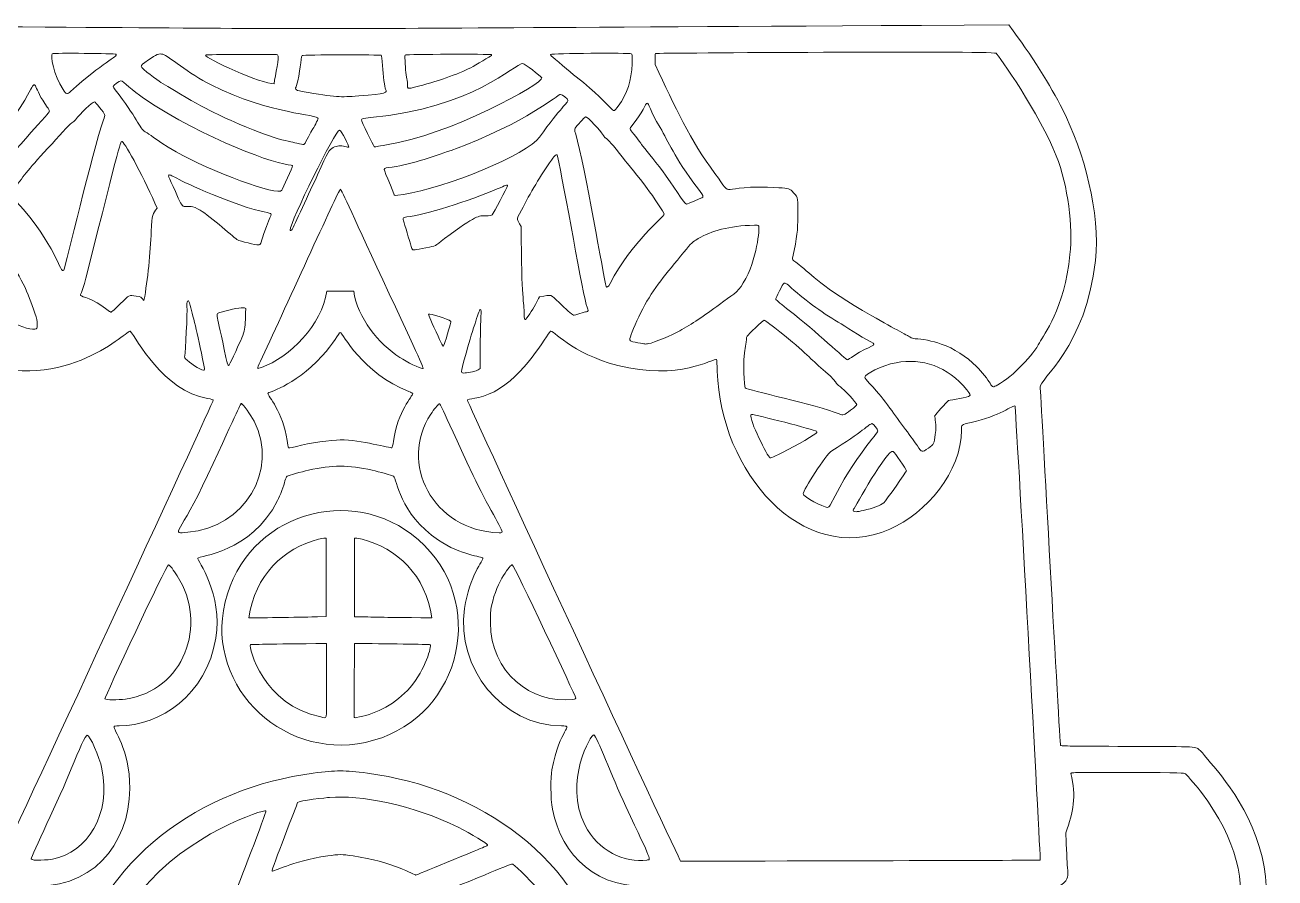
# Model space of a CAD drawing. Header units: inches. Extents: x -62.1 to -44.3, y 58.5 to 60.4.
# Drawn here: x -47.842 to -46.55, y 59.521 to 60.402 of the extents above; entities that cross this region are included whole.
import ezdxf

# ---------------------------------------------------------------- set-up
doc = ezdxf.new("R2010")
doc.units = ezdxf.units.IN
doc.header["$MEASUREMENT"] = 0
doc.layers.add('Gingerbread House 04', color=7, linetype='Continuous')

# ---------------------------------------------------------------- blocks, each defined once
blk = doc.blocks.new('block 11')
at = {"layer": 'Gingerbread House 04', "lineweight": 0}
for points, knots in [([(-47.4425, 59.8759), (-47.5132, 59.9293), (-47.621, 59.892), (-47.637, 59.7972), (-47.6519, 59.7086), (-47.5623, 59.6334), (-47.4734, 59.6656), (-47.3851, 59.6975), (-47.3645, 59.8171), (-47.4425, 59.8759)], [0, 0, 0, 0, 1, 1, 1, 2, 2, 2, 3, 3, 3, 3]), ([(-47.5386, 59.8707), (-47.5332, 59.872), (-47.5321, 59.8718), (-47.5307, 59.8718), (-47.5307, 59.8718), (-47.5307, 59.7909), (-47.5307, 59.7909), (-47.5307, 59.7909), (-47.5398, 59.7906), (-47.5398, 59.7906), (-47.5512, 59.7901), (-47.5994, 59.7896), (-47.6108, 59.7894), (-47.6044, 59.8333), (-47.575, 59.862), (-47.5386, 59.8707)], [0, 0, 0, 0, 1, 1, 1, 2, 2, 2, 3, 3, 3, 4, 4, 4, 5, 5, 5, 5]), ([(-47.5016, 59.7907), (-47.5016, 59.7907), (-47.5016, 59.8718), (-47.5016, 59.8718), (-47.5002, 59.8718), (-47.4991, 59.872), (-47.4937, 59.8707), (-47.4573, 59.862), (-47.4279, 59.8332), (-47.4216, 59.7896), (-47.4871, 59.79), (-47.4688, 59.7902), (-47.5016, 59.7907)], [0, 0, 0, 0, 1, 1, 1, 2, 2, 2, 3, 3, 3, 4, 4, 4, 4]), ([(-47.5364, 59.6871), (-47.5961, 59.6991), (-47.6114, 59.7595), (-47.6091, 59.7617), (-47.6088, 59.7621), (-47.5911, 59.7623), (-47.5306, 59.763), (-47.5306, 59.763), (-47.5306, 59.7114), (-47.5306, 59.7114), (-47.5305, 59.6828), (-47.5297, 59.6857), (-47.5364, 59.6871)], [0, 0, 0, 0, 1, 1, 1, 2, 2, 2, 3, 3, 3, 4, 4, 4, 4]), ([(-47.4441, 59.7175), (-47.4584, 59.7009), (-47.4792, 59.6903), (-47.4963, 59.6871), (-47.5015, 59.6861), (-47.5015, 59.6861), (-47.5018, 59.6867), (-47.5022, 59.6873), (-47.5017, 59.7227), (-47.5016, 59.763), (-47.4716, 59.7627), (-47.4237, 59.7622), (-47.4232, 59.7617), (-47.4218, 59.7604), (-47.4278, 59.7364), (-47.4441, 59.7175)], [0, 0, 0, 0, 1, 1, 1, 2, 2, 2, 3, 3, 3, 4, 4, 4, 5, 5, 5, 5])]:
    blk.add_open_spline(points, degree=3, knots=knots, dxfattribs=at)
blk = doc.blocks.new('block 13')
at = {"layer": 'Gingerbread House 04', "lineweight": 0}
for points, knots in [([(-46.5945, 59.422), (-46.568, 59.4424), (-46.5498, 59.4867), (-46.5631, 59.5424), (-46.5771, 59.6009), (-46.6175, 59.6396), (-46.6227, 59.6473), (-46.6237, 59.6488), (-46.6257, 59.651), (-46.6272, 59.6523), (-46.6325, 59.6567), (-46.6259, 59.6563), (-46.7024, 59.6566), (-46.7587, 59.6568), (-46.7712, 59.657), (-46.7715, 59.6576), (-46.7723, 59.6589), (-46.7922, 60.0256), (-46.7926, 60.028), (-46.7938, 60.0358), (-46.7451, 60.0697), (-46.7355, 60.1588), (-46.7302, 60.2082), (-46.7472, 60.2711), (-46.7696, 60.3153), (-46.7818, 60.3393), (-46.8011, 60.371), (-46.825, 60.4024), (-47.8356, 60.3972), (-47.2787, 60.3976), (-48.2073, 60.4024), (-48.2954, 60.2867), (-48.3383, 60.1483), (-48.2454, 60.0373), (-48.2399, 60.0307), (-48.2395, 60.0301), (-48.2398, 60.0281), (-48.24, 60.0269), (-48.2602, 59.6595), (-48.2605, 59.6585), (-48.2613, 59.6547), (-48.3919, 59.6579), (-48.3991, 59.6558), (-48.406, 59.6537), (-48.4101, 59.6461), (-48.4156, 59.6401), (-48.422, 59.6331), (-48.4308, 59.6219), (-48.4368, 59.613), (-48.4946, 59.5275), (-48.4767, 59.452), (-48.4376, 59.4218), (-48.4323, 59.4177), (-48.4325, 59.436), (-48.4566, 59.1991), (-48.4581, 59.1843), (-48.4576, 59.1806), (-48.4535, 59.1765), (-48.4491, 59.1721), (-48.452, 59.1723), (-48.3949, 59.1727), (-48.3671, 59.1729), (-48.344, 59.1729), (-48.3436, 59.1726), (-48.3409, 59.1708), (-48.3427, 58.6934), (-48.3382, 58.6876), (-48.3379, 58.6872), (-48.3354, 58.6864), (-48.3326, 58.6859), (-48.3175, 58.6832), (-48.3199, 58.6833), (-48.2733, 58.6833), (-48.1531, 58.6834), (-47.8654, 58.6863), (-47.8644, 58.6853), (-47.8637, 58.6845), (-47.861, 58.6148), (-47.8608, 58.6068), (-47.8602, 58.5866), (-47.8599, 58.5833), (-47.8588, 58.5803), (-47.8573, 58.5762), (-47.8537, 58.573), (-47.8497, 58.5722), (-47.8476, 58.5718), (-47.1863, 58.572), (-47.1821, 58.572), (-47.1705, 58.578), (-47.1729, 58.5791), (-47.1707, 58.6292), (-47.1701, 58.6428), (-47.1686, 58.6846), (-47.1679, 58.6853), (-47.1669, 58.6863), (-46.8766, 58.6834), (-46.759, 58.6833), (-46.7124, 58.6833), (-46.7147, 58.6832), (-46.6998, 58.6859), (-46.6895, 58.6878), (-46.6931, 58.6677), (-46.6914, 58.883), (-46.6898, 59.0747), (-46.6903, 59.1716), (-46.6887, 59.1726), (-46.6883, 59.1729), (-46.6653, 59.1729), (-46.6374, 59.1727), (-46.5803, 59.1723), (-46.5832, 59.1721), (-46.5788, 59.1765), (-46.5711, 59.1842), (-46.5757, 59.1882), (-46.5857, 59.2972), (-46.5978, 59.4283), (-46.6009, 59.4171), (-46.5945, 59.422)], [0, 0, 0, 0, 1, 1, 1, 2, 2, 2, 3, 3, 3, 4, 4, 4, 5, 5, 5, 6, 6, 6, 7, 7, 7, 8, 8, 8, 9, 9, 9, 10, 10, 10, 11, 11, 11, 12, 12, 12, 13, 13, 13, 14, 14, 14, 15, 15, 15, 16, 16, 16, 17, 17, 17, 18, 18, 18, 19, 19, 19, 20, 20, 20, 21, 21, 21, 22, 22, 22, 23, 23, 23, 24, 24, 24, 25, 25, 25, 26, 26, 26, 27, 27, 27, 28, 28, 28, 29, 29, 29, 30, 30, 30, 31, 31, 31, 32, 32, 32, 33, 33, 33, 34, 34, 34, 35, 35, 35, 36, 36, 36, 37, 37, 37, 38, 38, 38, 39, 39, 39, 39]), ([(-47.8141, 60.3727), (-47.8128, 60.3736), (-47.7489, 60.373), (-47.748, 60.3721), (-47.7458, 60.3699), (-47.7615, 60.364), (-47.795, 60.3337), (-47.7988, 60.3303), (-47.7994, 60.3305), (-47.8029, 60.3357), (-47.8125, 60.3503), (-47.8161, 60.3714), (-47.8141, 60.3727)], [0, 0, 0, 0, 1, 1, 1, 2, 2, 2, 3, 3, 3, 4, 4, 4, 4]), ([(-47.7146, 60.3663), (-47.7062, 60.3721), (-47.7034, 60.3732), (-47.6996, 60.3721), (-47.6944, 60.3707), (-47.6732, 60.3522), (-47.6496, 60.3404), (-47.5879, 60.3097), (-47.5391, 60.3102), (-47.5391, 60.3056), (-47.5391, 60.3048), (-47.5438, 60.296), (-47.5452, 60.2941), (-47.5458, 60.2933), (-47.5525, 60.2804), (-47.5532, 60.2794), (-47.5539, 60.2786), (-47.5555, 60.2786), (-47.5584, 60.2796), (-47.565, 60.2817), (-47.5794, 60.2819), (-47.6207, 60.2999), (-47.6458, 60.3108), (-47.6617, 60.3183), (-47.7017, 60.3431), (-47.7044, 60.3448), (-47.7221, 60.3571), (-47.7221, 60.3598), (-47.7221, 60.3609), (-47.7208, 60.3621), (-47.7146, 60.3663)], [0, 0, 0, 0, 1, 1, 1, 2, 2, 2, 3, 3, 3, 4, 4, 4, 5, 5, 5, 6, 6, 6, 7, 7, 7, 8, 8, 8, 9, 9, 9, 10, 10, 10, 10]), ([(-47.581, 60.3716), (-47.5784, 60.3699), (-47.5838, 60.3506), (-47.5846, 60.3416), (-47.5963, 60.341), (-47.6567, 60.368), (-47.6557, 60.3713), (-47.6555, 60.372), (-47.5822, 60.3723), (-47.581, 60.3716)], [0, 0, 0, 0, 1, 1, 1, 2, 2, 2, 3, 3, 3, 3]), ([(-47.5615, 60.34), (-47.5576, 60.352), (-47.5572, 60.3689), (-47.5557, 60.3708), (-47.5548, 60.3719), (-47.4745, 60.3715), (-47.4739, 60.3711), (-47.4735, 60.3709), (-47.473, 60.3667), (-47.4726, 60.3606), (-47.4719, 60.3498), (-47.4703, 60.3378), (-47.4693, 60.3359), (-47.4674, 60.3324), (-47.4678, 60.3314), (-47.4972, 60.3291), (-47.5167, 60.3276), (-47.5198, 60.3274), (-47.5557, 60.3338), (-47.5641, 60.3353), (-47.5629, 60.3359), (-47.5615, 60.34)], [0, 0, 0, 0, 1, 1, 1, 2, 2, 2, 3, 3, 3, 4, 4, 4, 5, 5, 5, 6, 6, 6, 7, 7, 7, 7]), ([(-47.4486, 60.3715), (-47.4474, 60.3721), (-47.3612, 60.3724), (-47.3602, 60.3718), (-47.3599, 60.3716), (-47.3598, 60.3713), (-47.3599, 60.371), (-47.3604, 60.3702), (-47.3764, 60.3607), (-47.3813, 60.3582), (-47.3946, 60.3515), (-47.4167, 60.3438), (-47.4395, 60.338), (-47.4503, 60.3352), (-47.4453, 60.3383), (-47.4471, 60.3453), (-47.448, 60.3486), (-47.4488, 60.3567), (-47.4493, 60.3655), (-47.4496, 60.3704), (-47.4495, 60.371), (-47.4486, 60.3715)], [0, 0, 0, 0, 1, 1, 1, 2, 2, 2, 3, 3, 3, 4, 4, 4, 5, 5, 5, 6, 6, 6, 7, 7, 7, 7]), ([(-47.2988, 60.372), (-47.2971, 60.3731), (-47.2173, 60.3737), (-47.2154, 60.3726), (-47.2142, 60.372), (-47.2141, 60.3718), (-47.2145, 60.3624), (-47.2151, 60.3446), (-47.2193, 60.3318), (-47.229, 60.3184), (-47.2364, 60.3082), (-47.2293, 60.3149), (-47.2724, 60.3489), (-47.2779, 60.3532), (-47.2958, 60.3687), (-47.2979, 60.3703), (-47.2991, 60.3713), (-47.2993, 60.3717), (-47.2988, 60.372)], [0, 0, 0, 0, 1, 1, 1, 2, 2, 2, 3, 3, 3, 4, 4, 4, 5, 5, 5, 6, 6, 6, 6]), ([(-47.1902, 60.373), (-47.1897, 60.3733), (-46.8448, 60.3758), (-46.8381, 60.3732), (-46.8363, 60.3725), (-46.7929, 60.3097), (-46.776, 60.2673), (-46.7634, 60.2357), (-46.7589, 60.1938), (-46.7618, 60.165), (-46.7676, 60.1079), (-46.7889, 60.0825), (-46.7933, 60.0739), (-46.7991, 60.0624), (-46.8207, 60.0387), (-46.8365, 60.0303), (-46.8386, 60.0292), (-46.8406, 60.0283), (-46.841, 60.0283), (-46.842, 60.0283), (-46.8433, 60.0297), (-46.8444, 60.032), (-46.846, 60.0351), (-46.8534, 60.0442), (-46.8585, 60.0493), (-46.8692, 60.06), (-46.8816, 60.068), (-46.8949, 60.0726), (-46.9037, 60.0757), (-46.9153, 60.0781), (-46.9218, 60.0781), (-46.9237, 60.0781), (-46.9252, 60.0786), (-46.9275, 60.08), (-46.9324, 60.0829), (-46.9491, 60.0913), (-46.9764, 60.1074), (-47.0248, 60.1362), (-47.0293, 60.1453), (-47.0451, 60.1571), (-47.0485, 60.1595), (-47.0489, 60.1601), (-47.0486, 60.1613), (-47.0437, 60.1848), (-47.0432, 60.1892), (-47.0433, 60.2051), (-47.0433, 60.2228), (-47.0423, 60.2234), (-47.0475, 60.229), (-47.0516, 60.2334), (-47.0523, 60.2336), (-47.0628, 60.2342), (-47.1304, 60.2383), (-47.1074, 60.2203), (-47.1288, 60.2488), (-47.1547, 60.2834), (-47.1697, 60.3171), (-47.1908, 60.3616), (-47.1908, 60.3675), (-47.1909, 60.3725), (-47.1902, 60.373)], [0, 0, 0, 0, 1, 1, 1, 2, 2, 2, 3, 3, 3, 4, 4, 4, 5, 5, 5, 6, 6, 6, 7, 7, 7, 8, 8, 8, 9, 9, 9, 10, 10, 10, 11, 11, 11, 12, 12, 12, 13, 13, 13, 14, 14, 14, 15, 15, 15, 16, 16, 16, 17, 17, 17, 18, 18, 18, 19, 19, 19, 20, 20, 20, 20]), ([(-47.308, 60.3479), (-47.3047, 60.3424), (-47.4048, 60.2878), (-47.4684, 60.2785), (-47.4786, 60.277), (-47.48, 60.2758), (-47.4812, 60.2767), (-47.4818, 60.2772), (-47.4944, 60.3034), (-47.4944, 60.3042), (-47.4944, 60.3055), (-47.4924, 60.306), (-47.4851, 60.3067), (-47.3793, 60.3162), (-47.3356, 60.3626), (-47.3274, 60.3626), (-47.3261, 60.3626), (-47.3091, 60.3497), (-47.308, 60.3479)], [0, 0, 0, 0, 1, 1, 1, 2, 2, 2, 3, 3, 3, 4, 4, 4, 5, 5, 5, 6, 6, 6, 6]), ([(-47.8193, 60.3176), (-47.818, 60.3158), (-47.8169, 60.3139), (-47.8169, 60.3134), (-47.8169, 60.3129), (-47.8189, 60.3103), (-47.8214, 60.3075), (-47.8647, 60.2598), (-47.8638, 60.2572), (-47.8766, 60.242), (-47.8779, 60.2404), (-47.8794, 60.2391), (-47.88, 60.2391), (-47.8818, 60.2392), (-47.896, 60.2471), (-47.8962, 60.2481), (-47.8967, 60.251), (-47.8776, 60.2668), (-47.8555, 60.3042), (-47.8492, 60.3147), (-47.8459, 60.3179), (-47.8362, 60.3359), (-47.83, 60.3473), (-47.8337, 60.3373), (-47.8193, 60.3176)], [0, 0, 0, 0, 1, 1, 1, 2, 2, 2, 3, 3, 3, 4, 4, 4, 5, 5, 5, 6, 6, 6, 7, 7, 7, 8, 8, 8, 8]), ([(-47.7198, 60.3269), (-47.6557, 60.2836), (-47.5805, 60.2575), (-47.5669, 60.2575), (-47.5663, 60.2575), (-47.5657, 60.2572), (-47.5656, 60.2568), (-47.5652, 60.2558), (-47.5762, 60.2331), (-47.5767, 60.2317), (-47.5792, 60.2245), (-47.6518, 60.2515), (-47.6858, 60.2712), (-47.7111, 60.2859), (-47.7122, 60.2892), (-47.7179, 60.2921), (-47.7239, 60.2952), (-47.7265, 60.3072), (-47.7489, 60.3352), (-47.75, 60.3366), (-47.7509, 60.3382), (-47.7509, 60.3387), (-47.7509, 60.3399), (-47.7446, 60.3447), (-47.743, 60.3447), (-47.7411, 60.3447), (-47.7305, 60.3342), (-47.7198, 60.3269)], [0, 0, 0, 0, 1, 1, 1, 2, 2, 2, 3, 3, 3, 4, 4, 4, 5, 5, 5, 6, 6, 6, 7, 7, 7, 8, 8, 8, 9, 9, 9, 9]), ([(-47.451, 60.2273), (-47.461, 60.2259), (-47.4602, 60.2258), (-47.461, 60.2279), (-47.4706, 60.2547), (-47.4743, 60.254), (-47.4665, 60.255), (-47.4458, 60.2575), (-47.4211, 60.2656), (-47.4016, 60.2728), (-47.3211, 60.3024), (-47.2917, 60.3307), (-47.2884, 60.3307), (-47.2867, 60.3307), (-47.2808, 60.3258), (-47.2808, 60.3245), (-47.2808, 60.3216), (-47.2881, 60.3179), (-47.3101, 60.2865), (-47.3226, 60.2687), (-47.4073, 60.2337), (-47.451, 60.2273)], [0, 0, 0, 0, 1, 1, 1, 2, 2, 2, 3, 3, 3, 4, 4, 4, 5, 5, 5, 6, 6, 6, 7, 7, 7, 7]), ([(-47.1856, 60.2964), (-47.1761, 60.2808), (-47.1726, 60.2676), (-47.1459, 60.2327), (-47.1432, 60.2291), (-47.1411, 60.2258), (-47.1412, 60.2253), (-47.1414, 60.2241), (-47.1415, 60.2241), (-47.1503, 60.2203), (-47.1543, 60.2186), (-47.1578, 60.2173), (-47.1582, 60.2173), (-47.1604, 60.2173), (-47.1727, 60.2378), (-47.1832, 60.2516), (-47.192, 60.2633), (-47.202, 60.2748), (-47.2047, 60.279), (-47.2055, 60.2803), (-47.2082, 60.2839), (-47.2108, 60.2871), (-47.2168, 60.2946), (-47.2171, 60.2951), (-47.2157, 60.2969), (-47.1901, 60.3288), (-47.2067, 60.3313), (-47.1856, 60.2964)], [0, 0, 0, 0, 1, 1, 1, 2, 2, 2, 3, 3, 3, 4, 4, 4, 5, 5, 5, 6, 6, 6, 7, 7, 7, 8, 8, 8, 9, 9, 9, 9]), ([(-47.8511, 60.2197), (-47.855, 60.2238), (-47.8571, 60.2265), (-47.8571, 60.2273), (-47.8571, 60.228), (-47.8561, 60.2298), (-47.8549, 60.2314), (-47.8434, 60.2461), (-47.841, 60.2508), (-47.8186, 60.2749), (-47.8067, 60.2877), (-47.7971, 60.299), (-47.7939, 60.3011), (-47.7925, 60.3019), (-47.7908, 60.3034), (-47.79, 60.3044), (-47.7854, 60.3105), (-47.7723, 60.3229), (-47.7705, 60.3229), (-47.7698, 60.3229), (-47.7679, 60.3208), (-47.765, 60.3172), (-47.7589, 60.3092), (-47.7591, 60.31), (-47.761, 60.3044), (-47.7728, 60.271), (-47.7999, 60.1526), (-47.8021, 60.1491), (-47.8056, 60.1434), (-47.8101, 60.1759), (-47.8511, 60.2197)], [0, 0, 0, 0, 1, 1, 1, 2, 2, 2, 3, 3, 3, 4, 4, 4, 5, 5, 5, 6, 6, 6, 7, 7, 7, 8, 8, 8, 9, 9, 9, 10, 10, 10, 10]), ([(-47.2728, 60.2895), (-47.2741, 60.2939), (-47.2741, 60.2946), (-47.2734, 60.2957), (-47.2718, 60.2981), (-47.2639, 60.3067), (-47.2628, 60.3073), (-47.2607, 60.3085), (-47.2463, 60.2917), (-47.245, 60.2895), (-47.2398, 60.2804), (-47.2469, 60.295), (-47.2235, 60.2644), (-47.2196, 60.2594), (-47.2076, 60.2454), (-47.1989, 60.2335), (-47.1928, 60.2252), (-47.1813, 60.2077), (-47.1813, 60.2068), (-47.1813, 60.2041), (-47.215, 60.1783), (-47.2373, 60.1351), (-47.2392, 60.1314), (-47.2408, 60.1303), (-47.2413, 60.1321), (-47.2439, 60.1409), (-47.2631, 60.2562), (-47.2728, 60.2895)], [0, 0, 0, 0, 1, 1, 1, 2, 2, 2, 3, 3, 3, 4, 4, 4, 5, 5, 5, 6, 6, 6, 7, 7, 7, 8, 8, 8, 9, 9, 9, 9]), ([(-47.5681, 60.1903), (-47.5681, 60.1986), (-47.5213, 60.2938), (-47.517, 60.2938), (-47.5149, 60.2938), (-47.5071, 60.2764), (-47.5074, 60.2762), (-47.5076, 60.276), (-47.5094, 60.2763), (-47.5114, 60.2768), (-47.5159, 60.278), (-47.5197, 60.2777), (-47.5235, 60.2756), (-47.5281, 60.2731), (-47.5285, 60.2724), (-47.5398, 60.2474), (-47.5472, 60.2312), (-47.5652, 60.1923), (-47.566, 60.1911), (-47.5667, 60.1899), (-47.5681, 60.1894), (-47.5681, 60.1903)], [0, 0, 0, 0, 1, 1, 1, 2, 2, 2, 3, 3, 3, 4, 4, 4, 5, 5, 5, 6, 6, 6, 7, 7, 7, 7]), ([(-47.7792, 60.1407), (-47.7424, 60.2872), (-47.7436, 60.2827), (-47.7415, 60.2816), (-47.7385, 60.2799), (-47.7174, 60.2414), (-47.7055, 60.2129), (-47.7105, 60.2066), (-47.7107, 60.2075), (-47.7116, 60.189), (-47.7127, 60.1675), (-47.7152, 60.1389), (-47.7192, 60.1175), (-47.7225, 60.1214), (-47.7222, 60.1215), (-47.7271, 60.1222), (-47.735, 60.1233), (-47.7339, 60.1238), (-47.7437, 60.1141), (-47.7485, 60.1094), (-47.7529, 60.1055), (-47.7533, 60.1055), (-47.7538, 60.1055), (-47.7557, 60.1067), (-47.7575, 60.1082), (-47.7713, 60.1196), (-47.7838, 60.1213), (-47.7848, 60.1229), (-47.7855, 60.1241), (-47.7834, 60.1237), (-47.7792, 60.1407)], [0, 0, 0, 0, 1, 1, 1, 2, 2, 2, 3, 3, 3, 4, 4, 4, 5, 5, 5, 6, 6, 6, 7, 7, 7, 8, 8, 8, 9, 9, 9, 10, 10, 10, 10]), ([(-47.329, 60.2108), (-47.3199, 60.2287), (-47.3088, 60.2471), (-47.298, 60.2627), (-47.294, 60.2683), (-47.2923, 60.2694), (-47.2917, 60.2669), (-47.285, 60.2379), (-47.2648, 60.1193), (-47.261, 60.1107), (-47.2595, 60.1075), (-47.2598, 60.106), (-47.2616, 60.106), (-47.263, 60.106), (-47.2738, 60.102), (-47.2752, 60.1025), (-47.277, 60.1032), (-47.283, 60.1084), (-47.29, 60.1155), (-47.2989, 60.1244), (-47.297, 60.1235), (-47.3102, 60.1214), (-47.3127, 60.1166), (-47.3159, 60.1105), (-47.3203, 60.1038), (-47.3224, 60.1006), (-47.3244, 60.0979), (-47.3248, 60.0978), (-47.3256, 60.0975), (-47.3261, 60.0995), (-47.3261, 60.1031), (-47.3261, 60.1177), (-47.3289, 60.1148), (-47.3292, 60.1941), (-47.334, 60.2028), (-47.3348, 60.1995), (-47.329, 60.2108)], [0, 0, 0, 0, 1, 1, 1, 2, 2, 2, 3, 3, 3, 4, 4, 4, 5, 5, 5, 6, 6, 6, 7, 7, 7, 8, 8, 8, 9, 9, 9, 10, 10, 10, 11, 11, 11, 12, 12, 12, 12]), ([(-47.6611, 60.2109), (-47.6771, 60.2206), (-47.6768, 60.2071), (-47.6838, 60.2235), (-47.6923, 60.2432), (-47.6954, 60.2474), (-47.693, 60.2474), (-47.69, 60.2474), (-47.6809, 60.2396), (-47.6316, 60.2205), (-47.6014, 60.2089), (-47.5902, 60.2088), (-47.5885, 60.2075), (-47.5865, 60.2061), (-47.5884, 60.207), (-47.5985, 60.177), (-47.5991, 60.1753), (-47.5994, 60.175), (-47.6011, 60.175), (-47.6029, 60.1749), (-47.6202, 60.1791), (-47.6225, 60.1802), (-47.6244, 60.1811), (-47.6503, 60.2044), (-47.6611, 60.2109)], [0, 0, 0, 0, 1, 1, 1, 2, 2, 2, 3, 3, 3, 4, 4, 4, 5, 5, 5, 6, 6, 6, 7, 7, 7, 8, 8, 8, 8]), ([(-47.4545, 60.0586), (-47.4765, 60.0729), (-47.4984, 60.0995), (-47.5023, 60.1273), (-47.5023, 60.1273), (-47.5301, 60.1273), (-47.5301, 60.1273), (-47.5349, 60.0925), (-47.5686, 60.0586), (-47.5977, 60.0484), (-47.6021, 60.0469), (-47.6033, 60.0456), (-47.5988, 60.055), (-47.5774, 60.1002), (-47.5176, 60.2326), (-47.5162, 60.2326), (-47.515, 60.2326), (-47.5028, 60.2045), (-47.4656, 60.1245), (-47.4296, 60.047), (-47.4297, 60.0473), (-47.4311, 60.0473), (-47.4336, 60.0473), (-47.4473, 60.0539), (-47.4545, 60.0586)], [0, 0, 0, 0, 1, 1, 1, 2, 2, 2, 3, 3, 3, 4, 4, 4, 5, 5, 5, 6, 6, 6, 7, 7, 7, 8, 8, 8, 8]), ([(-47.4083, 60.1815), (-47.419, 60.1734), (-47.4168, 60.1743), (-47.4276, 60.1721), (-47.4394, 60.1697), (-47.4409, 60.1695), (-47.4417, 60.1704), (-47.4426, 60.1715), (-47.4464, 60.1856), (-47.4494, 60.1951), (-47.4521, 60.2032), (-47.452, 60.2035), (-47.4474, 60.2039), (-47.4304, 60.2057), (-47.3825, 60.2205), (-47.3541, 60.2329), (-47.3451, 60.2368), (-47.3434, 60.2376), (-47.3434, 60.236), (-47.3434, 60.2347), (-47.3578, 60.2075), (-47.3592, 60.2063), (-47.3601, 60.2054), (-47.3612, 60.2052), (-47.3663, 60.2052), (-47.3729, 60.2052), (-47.3753, 60.2063), (-47.4083, 60.1815)], [0, 0, 0, 0, 1, 1, 1, 2, 2, 2, 3, 3, 3, 4, 4, 4, 5, 5, 5, 6, 6, 6, 7, 7, 7, 8, 8, 8, 9, 9, 9, 9]), ([(-47.9449, 60.1648), (-47.9494, 60.174), (-47.951, 60.1793), (-47.9544, 60.196), (-47.9552, 60.1998), (-47.9564, 60.2196), (-47.9559, 60.2208), (-47.9548, 60.2237), (-47.9172, 60.2196), (-47.8937, 60.2041), (-47.8873, 60.1999), (-47.8884, 60.2012), (-47.8663, 60.1704), (-47.8456, 60.1418), (-47.839, 60.1257), (-47.832, 60.1046), (-47.83, 60.0987), (-47.8295, 60.0966), (-47.8295, 60.0932), (-47.8295, 60.0898), (-47.8297, 60.089), (-47.8306, 60.0884), (-47.837, 60.0837), (-47.877, 60.1054), (-47.8797, 60.1073), (-47.8838, 60.1102), (-47.8913, 60.1138), (-47.9153, 60.1337), (-47.9403, 60.1544), (-47.9385, 60.1516), (-47.9449, 60.1648)], [0, 0, 0, 0, 1, 1, 1, 2, 2, 2, 3, 3, 3, 4, 4, 4, 5, 5, 5, 6, 6, 6, 7, 7, 7, 8, 8, 8, 9, 9, 9, 10, 10, 10, 10]), ([(-47.2167, 60.0783), (-47.216, 60.0817), (-47.211, 60.0938), (-47.2055, 60.105), (-47.1946, 60.1273), (-47.182, 60.1418), (-47.1645, 60.1633), (-47.1545, 60.1757), (-47.1526, 60.1776), (-47.1486, 60.1801), (-47.1359, 60.1881), (-47.118, 60.1942), (-47.0932, 60.1952), (-47.0845, 60.1956), (-47.0842, 60.1956), (-47.0836, 60.1945), (-47.0826, 60.1926), (-47.0851, 60.16), (-47.0995, 60.1357), (-47.1058, 60.1252), (-47.1115, 60.1229), (-47.124, 60.1136), (-47.1403, 60.1016), (-47.1528, 60.0932), (-47.1653, 60.0861), (-47.1725, 60.082), (-47.1925, 60.0738), (-47.1972, 60.073), (-47.2013, 60.0724), (-47.2002, 60.0723), (-47.2085, 60.0738), (-47.2123, 60.0745), (-47.2157, 60.0754), (-47.2162, 60.0758), (-47.2168, 60.0763), (-47.217, 60.077), (-47.2167, 60.0783)], [0, 0, 0, 0, 1, 1, 1, 2, 2, 2, 3, 3, 3, 4, 4, 4, 5, 5, 5, 6, 6, 6, 7, 7, 7, 8, 8, 8, 9, 9, 9, 10, 10, 10, 11, 11, 11, 12, 12, 12, 12]), ([(-47.0621, 60.1276), (-47.0574, 60.1369), (-47.0571, 60.1371), (-47.0529, 60.1333), (-47.0373, 60.1191), (-47.019, 60.1056), (-47.0015, 60.0953), (-46.9934, 60.0906), (-46.9794, 60.0806), (-46.9676, 60.0749), (-46.959, 60.0707), (-46.9688, 60.0716), (-46.9852, 60.0604), (-46.9885, 60.0581), (-46.9915, 60.0563), (-46.9918, 60.0563), (-46.9936, 60.0563), (-47.0237, 60.0853), (-47.052, 60.1073), (-47.0594, 60.1131), (-47.0657, 60.1182), (-47.0659, 60.1187), (-47.0661, 60.1193), (-47.0646, 60.1227), (-47.0621, 60.1276)], [0, 0, 0, 0, 1, 1, 1, 2, 2, 2, 3, 3, 3, 4, 4, 4, 5, 5, 5, 6, 6, 6, 7, 7, 7, 8, 8, 8, 8]), ([(-47.6747, 60.1112), (-47.6754, 60.1164), (-47.6733, 60.1196), (-47.6722, 60.1151), (-47.6685, 60.1015), (-47.6644, 60.0866), (-47.6573, 60.0508), (-47.6567, 60.0481), (-47.6565, 60.0459), (-47.6568, 60.0457), (-47.6581, 60.0444), (-47.669, 60.0507), (-47.6746, 60.0559), (-47.6772, 60.0583), (-47.6773, 60.0585), (-47.677, 60.0608), (-47.6766, 60.0632), (-47.674, 60.1068), (-47.6747, 60.1112)], [0, 0, 0, 0, 1, 1, 1, 2, 2, 2, 3, 3, 3, 4, 4, 4, 5, 5, 5, 6, 6, 6, 6]), ([(-47.6395, 60.1054), (-47.6289, 60.1087), (-47.6176, 60.1108), (-47.6154, 60.1099), (-47.6154, 60.1099), (-47.6139, 60.1094), (-47.6139, 60.1094), (-47.6149, 60.0838), (-47.6133, 60.0889), (-47.6267, 60.0599), (-47.6291, 60.0547), (-47.6314, 60.0504), (-47.6317, 60.0503), (-47.6324, 60.05), (-47.6332, 60.0525), (-47.6344, 60.0585), (-47.644, 60.1075), (-47.6469, 60.1031), (-47.6395, 60.1054)], [0, 0, 0, 0, 1, 1, 1, 2, 2, 2, 3, 3, 3, 4, 4, 4, 5, 5, 5, 6, 6, 6, 6]), ([(-47.4248, 60.1036), (-47.424, 60.1045), (-47.404, 60.098), (-47.4022, 60.0963), (-47.4012, 60.0953), (-47.4027, 60.0927), (-47.4069, 60.0781), (-47.408, 60.0742), (-47.4091, 60.0709), (-47.4094, 60.0706), (-47.4101, 60.0699), (-47.4111, 60.0717), (-47.4172, 60.0851), (-47.4238, 60.0994), (-47.4254, 60.1031), (-47.4248, 60.1036)], [0, 0, 0, 0, 1, 1, 1, 2, 2, 2, 3, 3, 3, 4, 4, 4, 5, 5, 5, 5]), ([(-47.3871, 60.0596), (-47.3803, 60.0841), (-47.3728, 60.1077), (-47.3716, 60.1081), (-47.3704, 60.1085), (-47.3702, 60.1062), (-47.3708, 60.1011), (-47.3715, 60.095), (-47.3716, 60.0554), (-47.3716, 60.0472), (-47.3727, 60.0463), (-47.3735, 60.0453), (-47.3794, 60.044), (-47.3822, 60.0434), (-47.3857, 60.0428), (-47.3872, 60.0427), (-47.392, 60.0422), (-47.392, 60.0418), (-47.3871, 60.0596)], [0, 0, 0, 0, 1, 1, 1, 2, 2, 2, 3, 3, 3, 4, 4, 4, 5, 5, 5, 6, 6, 6, 6]), ([(-47.0972, 60.0704), (-47.096, 60.0769), (-47.0966, 60.079), (-47.0956, 60.0807), (-47.0948, 60.0823), (-47.079, 60.097), (-47.0781, 60.0971), (-47.0774, 60.0971), (-47.0748, 60.0953), (-47.067, 60.0893), (-47.0381, 60.0671), (-47.0289, 60.0561), (-47.0217, 60.0502), (-46.999, 60.0312), (-47.0055, 60.0322), (-46.9992, 60.0283), (-46.9958, 60.0261), (-46.9824, 60.0117), (-46.9823, 60.0101), (-46.9823, 60.0093), (-46.9841, 60.0075), (-46.9886, 60.0041), (-46.9954, 59.9988), (-46.996, 59.9986), (-47.0005, 60.0004), (-47.0239, 60.0096), (-47.0965, 60.0253), (-47.0975, 60.0272), (-47.0985, 60.0292), (-47.1006, 60.0522), (-47.0972, 60.0704)], [0, 0, 0, 0, 1, 1, 1, 2, 2, 2, 3, 3, 3, 4, 4, 4, 5, 5, 5, 6, 6, 6, 7, 7, 7, 8, 8, 8, 9, 9, 9, 10, 10, 10, 10]), ([(-47.8682, 59.538), (-47.8696, 59.5375), (-48.2394, 59.5389), (-48.2397, 59.5391), (-48.2403, 59.5394), (-48.2146, 60.0075), (-48.2137, 60.0085), (-48.2122, 60.01), (-48.1981, 59.9981), (-48.1685, 59.9914), (-48.1576, 59.989), (-48.1584, 59.9896), (-48.1584, 59.9835), (-48.1584, 59.9192), (-48.07, 59.8334), (-47.9829, 59.892), (-47.9413, 59.92), (-47.9078, 59.9765), (-47.9059, 60.0444), (-47.9058, 60.051), (-47.9055, 60.0564), (-47.9053, 60.0565), (-47.9051, 60.0566), (-47.9013, 60.0555), (-47.8968, 60.054), (-47.7978, 60.0205), (-47.7357, 60.0884), (-47.7333, 60.0858), (-47.7273, 60.0794), (-47.6994, 60.0237), (-47.6535, 60.0163), (-47.6495, 60.0156), (-47.6475, 60.015), (-47.6475, 60.0146), (-47.6475, 60.0134), (-47.8663, 59.5388), (-47.8682, 59.538)], [0, 0, 0, 0, 1, 1, 1, 2, 2, 2, 3, 3, 3, 4, 4, 4, 5, 5, 5, 6, 6, 6, 7, 7, 7, 8, 8, 8, 9, 9, 9, 10, 10, 10, 11, 11, 11, 12, 12, 12, 12]), ([(-47.4413, 60.0214), (-47.4413, 60.0188), (-47.4568, 60.0036), (-47.4612, 59.9722), (-47.4618, 59.9681), (-47.4624, 59.9655), (-47.4629, 59.9653), (-47.4644, 59.9647), (-47.4947, 59.9735), (-47.5162, 59.9735), (-47.5253, 59.9735), (-47.5485, 59.9701), (-47.5615, 59.9668), (-47.5689, 59.965), (-47.5698, 59.9649), (-47.5701, 59.9659), (-47.5702, 59.9662), (-47.5707, 59.9694), (-47.5712, 59.9728), (-47.5754, 60.0024), (-47.5911, 60.0192), (-47.5911, 60.0214), (-47.5911, 60.0235), (-47.566, 60.0269), (-47.5349, 60.0602), (-47.5231, 60.0729), (-47.5176, 60.0845), (-47.5162, 60.0845), (-47.5143, 60.0845), (-47.4932, 60.042), (-47.4453, 60.0235), (-47.4431, 60.0227), (-47.4413, 60.0217), (-47.4413, 60.0214)], [0, 0, 0, 0, 1, 1, 1, 2, 2, 2, 3, 3, 3, 4, 4, 4, 5, 5, 5, 6, 6, 6, 7, 7, 7, 8, 8, 8, 9, 9, 9, 10, 10, 10, 11, 11, 11, 11]), ([(-47.3848, 60.0146), (-47.3848, 60.0165), (-47.3734, 60.015), (-47.3571, 60.0233), (-47.3264, 60.0391), (-47.3028, 60.0818), (-47.299, 60.0858), (-47.2967, 60.0882), (-47.2778, 60.0628), (-47.2293, 60.0504), (-47.1661, 60.0343), (-47.13, 60.0582), (-47.1271, 60.0565), (-47.1269, 60.0564), (-47.1266, 60.051), (-47.1264, 60.0444), (-47.1235, 59.9414), (-47.0396, 59.8417), (-46.9482, 59.8811), (-46.9103, 59.8975), (-46.8739, 59.9408), (-46.8739, 59.9835), (-46.8739, 59.9896), (-46.8747, 59.989), (-46.8638, 59.9914), (-46.835, 59.998), (-46.82, 60.01), (-46.8186, 60.0085), (-46.8179, 60.0077), (-46.7918, 59.5396), (-46.7926, 59.5391), (-46.7929, 59.5389), (-46.8691, 59.5386), (-46.9619, 59.5384), (-47.1601, 59.538), (-47.163, 59.5375), (-47.1643, 59.538), (-47.1658, 59.5387), (-47.3848, 60.0129), (-47.3848, 60.0146)], [0, 0, 0, 0, 1, 1, 1, 2, 2, 2, 3, 3, 3, 4, 4, 4, 5, 5, 5, 6, 6, 6, 7, 7, 7, 8, 8, 8, 9, 9, 9, 10, 10, 10, 11, 11, 11, 12, 12, 12, 13, 13, 13, 13]), ([(-46.9007, 59.9919), (-46.9002, 59.9875), (-46.9002, 59.9854), (-46.901, 59.9791), (-46.9021, 59.9695), (-46.9022, 59.969), (-46.9082, 59.965), (-46.9155, 59.9602), (-46.9145, 59.9601), (-46.9195, 59.9674), (-46.9242, 59.9742), (-46.9383, 59.9927), (-46.948, 60.0063), (-46.9546, 60.0155), (-46.9587, 60.0205), (-46.969, 60.0318), (-46.9719, 60.0349), (-46.9739, 60.0376), (-46.9739, 60.0383), (-46.9739, 60.0412), (-46.957, 60.0505), (-46.9416, 60.0533), (-46.9147, 60.0582), (-46.8882, 60.0497), (-46.8685, 60.0253), (-46.8648, 60.0208), (-46.8644, 60.0199), (-46.8656, 60.019), (-46.8671, 60.0177), (-46.8841, 60.0148), (-46.8873, 60.0142), (-46.8948, 60.0063), (-46.9019, 59.9987), (-46.9017, 59.9979), (-46.9015, 59.9975), (-46.9011, 59.9948), (-46.9007, 59.9919)], [0, 0, 0, 0, 1, 1, 1, 2, 2, 2, 3, 3, 3, 4, 4, 4, 5, 5, 5, 6, 6, 6, 7, 7, 7, 8, 8, 8, 9, 9, 9, 10, 10, 10, 11, 11, 11, 12, 12, 12, 12]), ([(-47.6739, 59.878), (-47.6931, 59.8763), (-47.682, 59.8748), (-47.6534, 59.9367), (-47.6206, 60.0076), (-47.6193, 60.011), (-47.6185, 60.011), (-47.6171, 60.011), (-47.6087, 59.9993), (-47.6054, 59.9928), (-47.5795, 59.9412), (-47.6155, 59.8831), (-47.6739, 59.878)], [0, 0, 0, 0, 1, 1, 1, 2, 2, 2, 3, 3, 3, 4, 4, 4, 4]), ([(-47.3491, 59.8779), (-47.3495, 59.8776), (-47.3509, 59.8774), (-47.3521, 59.8775), (-47.4212, 59.8796), (-47.4561, 59.9502), (-47.4226, 60.0001), (-47.4193, 60.005), (-47.4151, 60.0103), (-47.4141, 60.0106), (-47.413, 60.0111), (-47.4151, 60.0149), (-47.3789, 59.9367), (-47.3647, 59.9059), (-47.347, 59.8792), (-47.3491, 59.8779)], [0, 0, 0, 0, 1, 1, 1, 2, 2, 2, 3, 3, 3, 4, 4, 4, 5, 5, 5, 5]), ([(-47.0909, 59.9998), (-47.0872, 59.9998), (-47.0257, 59.9839), (-47.0239, 59.9824), (-47.0235, 59.9821), (-47.0233, 59.9815), (-47.0235, 59.9811), (-47.0241, 59.9795), (-47.0441, 59.9679), (-47.0589, 59.9605), (-47.0713, 59.9542), (-47.0713, 59.9542), (-47.0724, 59.9555), (-47.0769, 59.9606), (-47.096, 59.9998), (-47.0909, 59.9998)], [0, 0, 0, 0, 1, 1, 1, 2, 2, 2, 3, 3, 3, 4, 4, 4, 5, 5, 5, 5]), ([(-47.008, 59.9622), (-46.9769, 59.9814), (-46.9689, 59.9903), (-46.9665, 59.9903), (-46.9651, 59.9903), (-46.9605, 59.9844), (-46.9605, 59.9826), (-46.9605, 59.9795), (-46.9827, 59.9599), (-47.0097, 59.906), (-47.0107, 59.904), (-47.0111, 59.9037), (-47.0127, 59.9037), (-47.0167, 59.9038), (-47.0377, 59.9145), (-47.0377, 59.9179), (-47.0377, 59.9208), (-47.0142, 59.9584), (-47.008, 59.9622)], [0, 0, 0, 0, 1, 1, 1, 2, 2, 2, 3, 3, 3, 4, 4, 4, 5, 5, 5, 6, 6, 6, 6]), ([(-46.9855, 59.9017), (-46.9845, 59.9032), (-46.9504, 59.9651), (-46.9445, 59.9615), (-46.9431, 59.9607), (-46.931, 59.9428), (-46.9309, 59.9416), (-46.9309, 59.9408), (-46.9517, 59.9107), (-46.9544, 59.9085), (-46.9576, 59.9058), (-46.9658, 59.9026), (-46.9751, 59.9005), (-46.9783, 59.8998), (-46.9818, 59.8992), (-46.983, 59.8992), (-46.9855, 59.8992), (-46.9865, 59.9002), (-46.9855, 59.9017)], [0, 0, 0, 0, 1, 1, 1, 2, 2, 2, 3, 3, 3, 4, 4, 4, 5, 5, 5, 6, 6, 6, 6]), ([(-47.196, 58.768), (-47.1971, 58.767), (-47.2168, 58.7682), (-47.2413, 58.7684), (-47.2404, 59.38), (-47.2398, 59.4186), (-47.2405, 59.4218), (-47.2657, 59.541), (-47.374, 59.6142), (-47.4882, 59.6289), (-47.5125, 59.632), (-47.5198, 59.632), (-47.5441, 59.6289), (-47.6587, 59.6142), (-47.7667, 59.5406), (-47.7918, 59.4218), (-47.7921, 59.4206), (-47.791, 58.7712), (-47.791, 58.7685), (-47.791, 58.7685), (-47.8083, 58.7681), (-47.8083, 58.7681), (-47.8339, 58.7676), (-47.8355, 58.7669), (-47.8363, 58.7679), (-47.8369, 58.7686), (-47.8412, 59.3811), (-47.8412, 59.5127), (-47.7743, 59.506), (-47.734, 59.5548), (-47.7339, 59.613), (-47.7339, 59.6554), (-47.7514, 59.6738), (-47.7501, 59.6771), (-47.7499, 59.6776), (-47.7486, 59.6778), (-47.7449, 59.6778), (-47.7028, 59.6779), (-47.6545, 59.7096), (-47.6449, 59.7686), (-47.6375, 59.8141), (-47.6642, 59.8494), (-47.6636, 59.8512), (-47.6628, 59.8537), (-47.6086, 59.8562), (-47.581, 59.9109), (-47.5785, 59.9159), (-47.5746, 59.9261), (-47.5734, 59.931), (-47.5727, 59.9337), (-47.572, 59.9354), (-47.5712, 59.9358), (-47.5698, 59.9367), (-47.5564, 59.9406), (-47.5491, 59.9421), (-47.5239, 59.9476), (-47.5084, 59.9476), (-47.4832, 59.9421), (-47.476, 59.9406), (-47.4625, 59.9367), (-47.4611, 59.9358), (-47.4576, 59.9336), (-47.4556, 59.8973), (-47.4146, 59.8697), (-47.3913, 59.854), (-47.3693, 59.8531), (-47.3687, 59.8512), (-47.368, 59.8492), (-47.3827, 59.8332), (-47.3877, 59.7991), (-47.3965, 59.7379), (-47.3489, 59.678), (-47.2874, 59.6778), (-47.2737, 59.6778), (-47.2894, 59.676), (-47.2974, 59.6323), (-47.2987, 59.6249), (-47.299, 59.6027), (-47.2969, 59.5917), (-47.2875, 59.544), (-47.2507, 59.5067), (-47.1911, 59.5127), (-47.1911, 59.4688), (-47.1947, 58.7693), (-47.196, 58.768)], [0, 0, 0, 0, 1, 1, 1, 2, 2, 2, 3, 3, 3, 4, 4, 4, 5, 5, 5, 6, 6, 6, 7, 7, 7, 8, 8, 8, 9, 9, 9, 10, 10, 10, 11, 11, 11, 12, 12, 12, 13, 13, 13, 14, 14, 14, 15, 15, 15, 16, 16, 16, 17, 17, 17, 18, 18, 18, 19, 19, 19, 20, 20, 20, 21, 21, 21, 22, 22, 22, 23, 23, 23, 24, 24, 24, 25, 25, 25, 26, 26, 26, 27, 27, 27, 28, 28, 28, 28]), ([(-47.7383, 59.7055), (-47.7462, 59.7044), (-47.7583, 59.7046), (-47.7595, 59.7058), (-47.7602, 59.7065), (-47.6961, 59.8444), (-47.6937, 59.8444), (-47.6929, 59.8444), (-47.6881, 59.8383), (-47.6848, 59.8331), (-47.6526, 59.7821), (-47.6781, 59.714), (-47.7383, 59.7055)], [0, 0, 0, 0, 1, 1, 1, 2, 2, 2, 3, 3, 3, 4, 4, 4, 4]), ([(-47.3386, 59.8444), (-47.3364, 59.8444), (-47.2729, 59.7082), (-47.2728, 59.7066), (-47.2727, 59.7057), (-47.2732, 59.7055), (-47.2758, 59.7051), (-47.3184, 59.7001), (-47.3611, 59.7331), (-47.361, 59.7846), (-47.361, 59.7942), (-47.3608, 59.797), (-47.3598, 59.8019), (-47.3542, 59.8288), (-47.3396, 59.8444), (-47.3386, 59.8444)], [0, 0, 0, 0, 1, 1, 1, 2, 2, 2, 3, 3, 3, 4, 4, 4, 5, 5, 5, 5]), ([(-47.254, 59.6686), (-47.2508, 59.6666), (-47.2363, 59.6273), (-47.221, 59.5946), (-47.1934, 59.5356), (-47.1948, 59.5398), (-47.1992, 59.5391), (-47.2221, 59.5357), (-47.2502, 59.5491), (-47.2632, 59.5749), (-47.2861, 59.6204), (-47.2564, 59.6701), (-47.254, 59.6686)], [0, 0, 0, 0, 1, 1, 1, 2, 2, 2, 3, 3, 3, 4, 4, 4, 4]), ([(-47.8138, 59.5401), (-47.8166, 59.5395), (-47.8353, 59.5376), (-47.8358, 59.5404), (-47.8361, 59.5421), (-47.806, 59.6047), (-47.7944, 59.6333), (-47.7862, 59.6539), (-47.7794, 59.6683), (-47.778, 59.6683), (-47.7751, 59.6683), (-47.7652, 59.6458), (-47.7627, 59.6335), (-47.7531, 59.5864), (-47.7772, 59.5474), (-47.8138, 59.5401)], [0, 0, 0, 0, 1, 1, 1, 2, 2, 2, 3, 3, 3, 4, 4, 4, 5, 5, 5, 5]), ([(-46.7831, 59.5107), (-46.7829, 59.5109), (-46.7809, 59.5113), (-46.7786, 59.5115), (-46.7734, 59.5119), (-46.7713, 59.5128), (-46.768, 59.5157), (-46.7621, 59.5212), (-46.7642, 59.5251), (-46.7646, 59.5342), (-46.7648, 59.5394), (-46.7658, 59.561), (-46.7661, 59.5674), (-46.7586, 59.5884), (-46.7546, 59.605), (-46.7609, 59.6287), (-46.7588, 59.6295), (-46.764, 59.6299), (-46.7007, 59.6296), (-46.6459, 59.6294), (-46.6435, 59.6293), (-46.6424, 59.6283), (-46.6405, 59.6266), (-46.6285, 59.6126), (-46.6257, 59.6089), (-46.553, 59.5119), (-46.5838, 59.4219), (-46.6757, 59.4223), (-46.6851, 59.4223), (-46.6992, 59.4231), (-46.7088, 59.4264), (-46.7088, 59.4264), (-46.7267, 59.4129), (-46.7267, 59.4129), (-46.7302, 59.371), (-46.7518, 59.3448), (-46.7779, 59.3337), (-46.7826, 59.3317), (-46.7836, 59.3315), (-46.7842, 59.3324), (-46.7843, 59.3326), (-46.7833, 59.5103), (-46.7831, 59.5107)], [0, 0, 0, 0, 1, 1, 1, 2, 2, 2, 3, 3, 3, 4, 4, 4, 5, 5, 5, 6, 6, 6, 7, 7, 7, 8, 8, 8, 9, 9, 9, 10, 10, 10, 11, 11, 11, 12, 12, 12, 13, 13, 13, 14, 14, 14, 14]), ([(-47.5867, 59.5279), (-47.5875, 59.5287), (-47.5607, 59.5978), (-47.5603, 59.5985), (-47.559, 59.6009), (-47.5298, 59.6036), (-47.5272, 59.6038), (-47.4966, 59.6065), (-47.4411, 59.5964), (-47.3943, 59.573), (-47.3808, 59.5663), (-47.3641, 59.5561), (-47.3641, 59.5547), (-47.3641, 59.5538), (-47.3636, 59.5541), (-47.4065, 59.5365), (-47.4237, 59.5294), (-47.438, 59.5236), (-47.438, 59.5236), (-47.4397, 59.5236), (-47.4624, 59.5375), (-47.5029, 59.5434), (-47.5148, 59.5451), (-47.5175, 59.5451), (-47.5292, 59.5434), (-47.5682, 59.5378), (-47.5851, 59.5263), (-47.5867, 59.5279)], [0, 0, 0, 0, 1, 1, 1, 2, 2, 2, 3, 3, 3, 4, 4, 4, 5, 5, 5, 6, 6, 6, 7, 7, 7, 8, 8, 8, 9, 9, 9, 9]), ([(-47.7023, 59.4073), (-47.7034, 59.4073), (-47.7052, 59.4106), (-47.7299, 59.4503), (-47.7427, 59.471), (-47.7442, 59.4727), (-47.7442, 59.4739), (-47.7442, 59.4764), (-47.7326, 59.494), (-47.7231, 59.5058), (-47.6741, 59.5672), (-47.5945, 59.5915), (-47.5931, 59.5901), (-47.5921, 59.5892), (-47.6242, 59.5064), (-47.6248, 59.5057), (-47.6271, 59.5029), (-47.6746, 59.472), (-47.6992, 59.4136), (-47.7007, 59.4101), (-47.7021, 59.4073), (-47.7023, 59.4073)], [0, 0, 0, 0, 1, 1, 1, 2, 2, 2, 3, 3, 3, 4, 4, 4, 5, 5, 5, 6, 6, 6, 7, 7, 7, 7]), ([(-47.3372, 59.4224), (-47.3487, 59.445), (-47.3593, 59.4602), (-47.3759, 59.4778), (-47.3825, 59.4848), (-47.3945, 59.4957), (-47.4002, 59.4998), (-47.4046, 59.5031), (-47.4077, 59.5058), (-47.4077, 59.5065), (-47.4077, 59.5069), (-47.4051, 59.5082), (-47.402, 59.5095), (-47.3427, 59.5332), (-47.3397, 59.5358), (-47.3373, 59.5346), (-47.3348, 59.5333), (-47.3147, 59.5128), (-47.3091, 59.5058), (-47.2837, 59.4738), (-47.2752, 59.4504), (-47.2675, 59.418), (-47.2674, 59.4129), (-47.2672, 59.3699), (-47.2678, 59.3693), (-47.2682, 59.3688), (-47.2779, 59.3755), (-47.3032, 59.3939), (-47.3367, 59.4183), (-47.3328, 59.4138), (-47.3372, 59.4224)], [0, 0, 0, 0, 1, 1, 1, 2, 2, 2, 3, 3, 3, 4, 4, 4, 5, 5, 5, 6, 6, 6, 7, 7, 7, 8, 8, 8, 9, 9, 9, 10, 10, 10, 10])]:
    blk.add_open_spline(points, degree=3, knots=knots, dxfattribs=at)

msp = doc.modelspace()

# ---------------------------------------------------------------- block references
at = {"layer": 'Gingerbread House 04'}
for name in ['block 13', 'block 11']:
    msp.add_blockref(name, (0, 0), dxfattribs=at)

doc.saveas('drawing.dxf')
